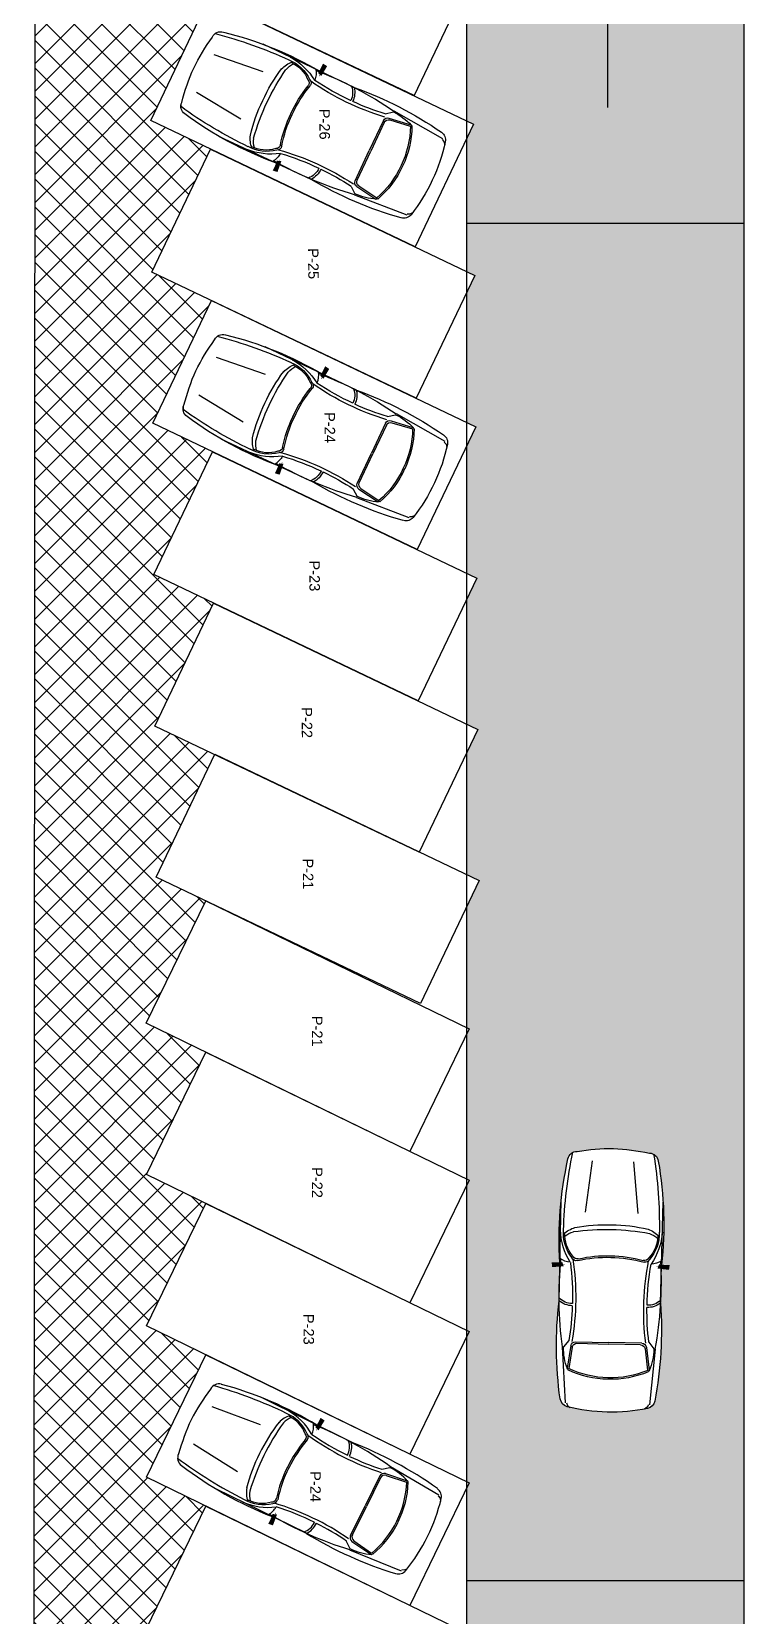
# Model space of a CAD drawing. Header units: inches. Extents: x -162 to 906, y 35 to 488.
# Drawn here: x 376.78 to 390.44, y 146.72 to 176.99 of the extents above; entities that cross this region are included whole.
import ezdxf

# ---------------------------------------------------------------- set-up
doc = ezdxf.new("R2010")
doc.units = ezdxf.units.IN
doc.header["$LTSCALE"] = 0.02
doc.header["$MEASUREMENT"] = 0
doc.set_wipeout_variables(frame=1)
for name, color, linetype, true_color in [('Car Parking block', 7, 'Continuous', 0xc29100), ('cars', 7, 'Continuous', 0xf7f7f7), ('green bed', 7, 'Continuous', 0x145200), ('main rooad', 250, 'Continuous', 0x333333), ('parking numbers', 7, 'Continuous', 0xa87e00), ('parking pavers', 7, 'Continuous', 0xadadad), ('ROADS', 7, 'Continuous', 0x595959)]:
    doc.layers.add(name, color=color, linetype=linetype, true_color=true_color)
doc.layers.add('Directions', color=7, linetype='Continuous')
doc.styles.get("Standard").update_dxf_attribs({"font": 'arial.ttf'})

# ---------------------------------------------------------------- blocks, each defined once
blk = doc.blocks.new('CAR34')
blk.add_wipeout([(33.9, 117.5), (34, 127.8), (32.7, 148.4), (29.4, 170.1), (29.1, 170.6), (26.7, 174.2), (25.1, 174.9), (0.3, 177.8), (-0.3, 177.7), (-26.3, 174.7), (-27.4, 173.8), (-29, 171.7), (-29.8, 168.1), (-30.7, 163.2), (-31.4, 158.7), (-32.1, 153.7), (-33.2, 143.5), (-33.8, 133.7), (-34, 126.9), (-34, 118.7), (-33.7, 112.3), (-33.1, 103.2), (-38.3, 102.7), (-37.9, 99.6), (-33.1, 100.3), (-33, 95.9), (-33, 91), (-33.2, 87.3), (-33.2, 83.8), (-33.2, 80.4), (-33, 77.4), (-33.5, 71.8), (-33.7, 67.4), (-34, 57.8), (-33.9, 47.6), (-33.7, 42.2), (-33.4, 36.2), (-32.4, 26.2), (-31.4, 18), (-30, 12), (-27.5, 9.7), (-23.2, 8.5), (-17.9, 7.6), (-11.4, 6.8), (-3.9, 6.3), (3.5, 6.2), (13.2, 6.9), (19.9, 7.9), (22.7, 8.4), (24.3, 8.8), (26.2, 9.2), (27.2, 9.5), (29.2, 10.9), (30.8, 14.1), (31.3, 17.7), (32, 22.7), (32.6, 27.8), (33.1, 32.7), (33.4, 36.8), (33.7, 41.5), (34, 49), (33.9, 54.2), (34, 57.8), (34, 61.3), (33.9, 63.5), (33.7, 68.1), (33.5, 71), (33, 77.8), (33.2, 88.7), (33.1, 100.3), (38, 99.8), (38.3, 102.7), (33.1, 102.9), (33.1, 105.4)])
for p, q in [((-17.1, 135.8), (-13.5, 169.3)), ((17.1, 135.8), (13.5, 169.3)), ((-33, 77.8), (-33.2, 143.5)), ((33, 77.8), (33.2, 143.5)), ((-26.1, 52.3), (-29.4, 48)), ((26.1, 52.3), (29.4, 48)), ((-30.2, 48), (-27.5, 11.7)), ((-24.6, 48.9), (-26.7, 34.2)), ((-23.7, 47.9), (-25.7, 34.1)), ((-21.6, 51.5), (0, 51.5)), ((-20.7, 50.5), (0, 50.5)), ((21.6, 51.5), (0, 51.5)), ((20.7, 50.5), (0, 50.5)), ((23.7, 47.9), (25.7, 34.1)), ((24.6, 48.9), (26.7, 34.2)), ((30.2, 48), (27.5, 11.7)), ((-26.7, 11.7), (-26, 10)), ((26.7, 11.7), (26, 10)), ((-26, 10), (-24.3, 8.7)), ((26, 10), (24.3, 8.7))]:
    blk.add_line(p, q)
at = {"const_width": 0.25}
for points in [[(-32.1, 102.7), (-38.3, 102.7), (-37.9, 99.8), (-30.7, 100.5), (-31.6, 103.1), (-37.5, 100.2), (-37, 102.4), (-36.1, 102.7), (-36.1, 102.4), (-35.2, 102), (-35.2, 102), (-36.1, 102), (-34.3, 101.6), (-29.8, 101.6)], [(32.1, 102.7), (38.3, 102.7), (37.9, 99.8), (30.7, 100.5), (31.6, 103.1), (37.5, 100.2), (37, 102.4), (36.1, 102.7), (36.1, 102.4), (35.2, 102), (35.2, 102), (36.1, 102), (34.3, 101.6), (29.8, 101.6)], [(-33.2, 87.3), (-33.2, 80.4)], [(33.2, 87.3), (33.2, 80.4)], [(-34, 57.8), (-33.9, 50.5)], [(34, 57.8), (33.9, 50.5)]]:
    blk.add_lwpolyline(points, dxfattribs=at)
for centre, radius, start, end in [((-23.5, 169.3), 6, 90, 170.6377), ((3.2, 37), 140.8, 91.3011, 100.924), ((-3.2, 37), 140.8, 79.076, 88.6989), ((23.5, 169.3), 6, 9.3623, 90), ((200.9, 123.9), 234.9, 168.6278, 185.1651), ((260, 121.4), 291.2, 169.4541, 179.5083), ((-260, 121.4), 291.2, 0.4917, 10.5459), ((-200.9, 123.9), 234.9, 354.8349, 11.3722), ((8.4, 126.1), 41.6, 182.8594, 213.5108), ((-6, 122.4), 25.2, 176.3967, 220.327), ((-18.3, 108.6), 18, 107.7492, 134.8815), ((0.8, -34.8), 159.9, 90.2917, 99.1865), ((-1.6, 20.1), 108, 89.1478, 101.8872), ((1.6, 20.1), 108, 78.1128, 90.8522), ((-0.8, -34.8), 159.9, 80.8135, 89.7083), ((18.3, 108.6), 18, 45.1185, 72.2508), ((6, 122.4), 25.2, 319.673, 3.6033), ((-8.4, 126.1), 41.6, 326.4892, 357.1406), ((-20.3, 108.4), 15.2, 107.0238, 130.553), ((-8.9, 121.6), 21.4, 178.6708, 222.4002), ((8.9, 121.6), 21.4, 317.5998, 1.3292), ((20.3, 108.4), 15.2, 49.447, 72.9762), ((212.7, 86.3), 245.8, 175.6499, 188.9842), ((-25.7, 116.1), 13, 235.5917, 267.419), ((-26.4, 103.1), 0.1, 8.4482, 39.7035), ((-205, 76.5), 180.7, 359.9659, 8.4482), ((-22.5, 107.2), 3, 202.3245, 284.5329), ((-192.2, 76.4), 170, 351.6343, 9.7521), ((-21.9, 108.3), 3, 201.6719, 283.9477), ((-1.1, 24.9), 82, 89.2051, 104.5329), ((-1.1, 24.9), 83, 89.2147, 103.9477), ((1.1, 24.9), 83, 76.0523, 90.7853), ((1.1, 24.9), 82, 75.4671, 90.7949), ((21.9, 108.3), 3, 256.0523, 338.3281), ((22.5, 107.2), 3, 255.4671, 337.6755), ((192.2, 76.4), 170, 170.2479, 188.3657), ((205, 76.5), 180.7, 171.5518, 180.0341), ((25.7, 116.1), 13, 272.581, 304.4083), ((26.4, 103.1), 0.1, 140.2965, 171.5518), ((-212.7, 86.3), 245.8, 351.0158, 4.3501), ((217.9, 54.7), 252, 174.7327, 189.257), ((-24.7, 87.9), 11.6, 224.575, 271.5147), ((593.3, 77.8), 626.3, 180, 180.305), ((-24.7, 87.9), 13, 230.7748, 271.7521), ((-189, 76.1), 164.7, 351.6866, 359.5535), ((-24.4, 76.4), 0.1, 271.5147, 359.9659), ((24.7, 87.9), 13, 268.2479, 309.2252), ((24.4, 76.4), 0.1, 180.0341, 268.4853), ((189, 76.1), 164.7, 180.4465, 188.3134), ((24.7, 87.9), 11.6, 268.4853, 315.425), ((-217.9, 54.7), 252, 350.743, 5.2673), ((-593.3, 77.8), 626.3, 359.695, 0), ((7.9, 48), 37.3, 180, 202.3996), ((-21.6, 48.5), 3, 90, 171.7426), ((-20.7, 47.5), 3, 90, 171.7426), ((20.7, 47.5), 3, 8.2574, 90), ((21.6, 48.5), 3, 8.2574, 90), ((-7.9, 48), 37.3, 337.6004, 0), ((-25.7, 34.1), 1, 171.7426, 246.1837), ((-0.6, 89.8), 62.2, 245.7401, 270.5177), ((-0.6, 89.7), 61.1, 245.7035, 270.5437), ((0.6, 89.7), 61.1, 269.4563, 294.2965), ((0.6, 89.8), 62.2, 269.4823, 294.2599), ((25.7, 34.1), 1, 293.8163, 8.2574), ((-24.8, 15), 6, 188.5002, 257.0393), ((24.8, 15), 6, 282.9607, 351.4998), ((0, 122.9), 116.7, 257.0393, 270), ((0, 122.9), 116.7, 270, 282.9607)]:
    blk.add_arc(centre, radius, start, end)
for points in [[(-38.2, 102.7), (-37.8, 99.8), (-31.7, 103), (-30.8, 100.6)], [(38.2, 102.7), (37.8, 99.8), (31.7, 103), (30.8, 100.6)]]:
    blk.add_solid(points)

msp = doc.modelspace()

# ---------------------------------------------------------------- hatches: boundary and pattern name
at = {"layer": 'green bed'}
h = msp.add_hatch(dxfattribs=at)
h.set_pattern_fill('GRASS', color=98, scale=2)
edge = h.paths.add_edge_path()
edge.add_arc((544.362, -96.651), 162.994, 95.58947, 114.23944)
edge.add_line((477.444, 51.973), (477.444, 51.141))
edge.add_line((477.444, 51.141), (468.491, 51.141))
edge.add_line((468.491, 51.141), (468.491, 46.641))
edge.add_line((468.491, 46.641), (568.073, 46.641))
edge.add_line((568.073, 46.641), (568.073, 246.421))
edge.add_line((568.073, 246.421), (368.293, 246.421))
edge.add_line((368.293, 246.421), (368.293, 230.221))
edge.add_line((368.293, 230.221), (372.793, 230.221))
edge.add_line((372.793, 230.221), (372.793, 237.813))
edge.add_line((372.793, 237.813), (559.732, 237.813))
edge.add_line((559.732, 237.813), (559.732, 81.851))
edge.add_line((559.732, 81.851), (551.533, 81.851))
edge.add_arc((525.608, 94.093), 28.67, 275.7613, 334.722, ccw=False)
at = {"layer": 'main rooad'}
h = msp.add_hatch(color=256, dxfattribs=at)
h.dxf.hatch_style = 1
h.paths.add_polyline_path([(390.393, 193.88), (385.093, 193.88), (385.093, 189.693), (385.099, 189.69), (385.093, 189.677), (385.093, 186.812), (385.148, 186.786), (385.093, 186.669), (385.093, 183.931), (385.169, 183.895), (385.093, 183.736), (385.093, 181.051), (385.189, 181.005), (385.093, 180.803), (385.093, 178.17), (385.209, 178.114), (385.093, 177.869), (385.093, 175.289), (385.23, 175.223), (385.093, 174.936), (385.093, 173.333), (390.393, 173.333)])
h = msp.add_hatch(color=256, dxfattribs=at)
h.dxf.hatch_style = 1
h.paths.add_polyline_path([(390.393, 173.333), (385.093, 173.333), (385.093, 172.408), (385.25, 172.333), (385.093, 172.003), (385.093, 169.527), (385.27, 169.442), (385.093, 169.07), (385.093, 166.646), (385.291, 166.552), (385.093, 166.137), (385.093, 163.765), (385.311, 163.661), (385.093, 163.203), (385.093, 160.888), (385.333, 160.774), (385.093, 160.27), (385.093, 157.965), (385.145, 157.939), (385.093, 157.831), (385.093, 155.075), (385.146, 155.049), (385.093, 154.939), (385.093, 152.184), (385.146, 152.158), (385.093, 152.048), (385.093, 149.294), (385.146, 149.267), (385.093, 149.157), (385.093, 147.403), (390.393, 147.403)])
h.paths.add_polyline_path([(388.702, 155.524), (388.748, 155.46, 0.112103)], flags=16)
h.paths.add_polyline_path([(388.822, 153.509), (388.837, 154.033, -0.129646), (388.622, 153.448, 0.139772)], flags=16)
h.paths.add_polyline_path([(388.847, 153.712), (388.822, 153.445, 0.009734)], flags=16)
h.paths.add_polyline_path([(388.975, 153.428), (388.933, 153.432), (388.934, 153.429)], flags=16)
h.paths.add_polyline_path([(386.891, 154.079), (386.88, 153.555, 0.136886), (387.073, 153.484, -0.438874), (387.077, 153.484, -0.129646)], flags=16)
h.paths.add_polyline_path([(387.901, 155.658), (388.671, 155.551, -0.043898), (388.78, 154.055, -0.194065), (388.593, 153.533, -0.374922), (388.488, 153.484, 0.06698), (387.852, 153.576, 0.06698), (387.213, 153.514, -0.374922), (387.111, 153.568, -0.194065), (386.948, 154.099, -0.043524), (387.125, 155.575), (387.116, 155.57), (387.041, 155.469), (387.032, 155.453), (386.92, 154.817), (386.869, 154.214), (386.863, 153.91), (386.88, 153.555), (386.878, 153.477), (386.879, 153.477, -0.072346), (387.033, 155.457, -0.367125), (387.21, 155.601, -0.042013)], flags=16)
h.paths.add_polyline_path([(387.867, 154.198, -0.055644), (388.566, 154.114, -0.102756), (388.751, 154.003, -0.193155), (388.576, 153.57, -0.375257), (388.472, 153.519, 0.064374), (387.853, 153.605, 0.064374), (387.231, 153.548, -0.375257), (387.129, 153.604, -0.193155), (386.975, 154.045, -0.102756), (387.165, 154.147, -0.055644)], flags=0)
h.paths.add_polyline_path([(386.866, 153.066), (386.864, 152.745, 0.180727), (387.115, 152.653, -0.034339), (387.049, 151.993), (386.948, 151.866, 0.095858), (387.017, 151.456), (387.091, 151.891, -0.372605), (387.18, 151.964), (387.814, 151.949), (388.448, 151.934, -0.372605), (388.533, 151.857), (388.586, 151.419, 0.095858), (388.675, 151.825), (388.58, 151.956, -0.034339), (388.545, 152.619, 0.182046), (388.802, 152.7, 0.009739), (388.813, 152.981), (388.811, 153.088), (388.814, 153.196, 0.005722), (388.81, 153.361), (388.818, 153.36), (388.815, 153.23), (388.814, 153.196, -0.007427), (388.813, 152.981), (388.813, 152.979), (388.811, 152.877), (388.808, 152.774), (388.801, 152.688, -0.063065), (388.691, 150.831, -0.308304), (388.553, 150.689, -0.056612), (387.782, 150.619, -0.058368), (386.993, 150.731), (386.987, 150.735, -0.258522), (386.885, 150.872), (386.885, 150.874, -0.063065), (386.862, 152.733, -0.009099), (386.864, 152.996), (386.864, 153.025), (386.864, 152.996, -0.002428), (386.866, 153.066), (386.877, 153.406), (386.73, 153.394), (386.723, 153.481), (386.892, 153.483, 0.014475)], flags=16)
h.paths.add_polyline_path([(387.813, 151.92), (388.422, 151.905, -0.372605), (388.507, 151.828), (388.556, 151.42, -0.108752), (387.798, 151.28, -0.108752), (387.047, 151.456), (387.116, 151.861, -0.372605), (387.205, 151.934)], flags=0)
h = msp.add_hatch(color=256, dxfattribs=at)
h.dxf.hatch_style = 1
h.paths.add_polyline_path([(390.393, 147.403), (385.093, 147.403), (385.093, 146.403), (385.147, 146.377), (385.093, 146.265), (385.093, 143.513), (385.147, 143.486), (385.093, 143.374), (385.093, 140.622), (385.147, 140.595), (385.093, 140.483), (385.093, 137.732), (385.148, 137.705), (385.093, 137.592), (385.093, 134.841), (385.148, 134.814), (385.093, 134.7), (385.093, 132.971), (390.393, 132.971)])
at = {"layer": 'parking pavers'}
h = msp.add_hatch(dxfattribs=at)
h.set_pattern_fill('ANSI37', color=250, scale=3)
h.paths.add_polyline_path([(380.109, 157.495), (378.972, 158.047), (380.108, 160.386), (379.159, 160.839), (380.277, 163.182), (379.137, 163.726), (380.257, 166.073), (379.117, 166.617), (380.237, 168.963), (379.097, 169.508), (380.216, 171.854), (379.076, 172.398), (380.196, 174.745), (379.056, 175.289), (380.176, 177.635), (379.036, 178.179), (380.155, 180.526), (379.015, 181.07), (380.135, 183.416), (378.995, 183.96), (380.115, 186.307), (378.974, 186.851), (380.094, 189.198), (378.925, 189.755), (380.045, 192.102), (378.905, 192.646), (380.025, 194.992), (378.885, 195.537), (380.004, 197.883), (378.864, 198.427), (379.984, 200.774), (378.844, 201.318), (379.964, 203.664), (385.093, 201.217), (385.093, 203.757, -0.39712), (384.393, 204.417), (384.393, 204.736, -0.108815), (376.854, 206.041), (376.807, 109.574, -0.109526), (384.39, 110.897, -0.414711), (385.093, 111.598), (385.093, 114.224), (384.157, 112.264), (379.103, 114.675), (380.223, 117.022), (379.095, 117.56), (380.215, 119.907), (379.075, 120.451), (380.194, 122.797), (379.054, 123.341), (380.174, 125.688), (379.034, 126.232), (380.154, 128.578), (379.013, 129.122), (380.133, 131.469), (378.975, 132.032), (380.111, 134.37), (378.975, 134.922), (380.111, 137.261), (378.974, 137.813), (380.11, 140.152), (378.974, 140.704), (380.11, 143.042), (378.974, 143.594), (380.11, 145.933), (378.974, 146.485), (380.11, 148.824), (378.973, 149.375), (380.109, 151.714), (378.973, 152.266), (380.109, 154.605), (378.973, 155.157)])

# ---------------------------------------------------------------- linework, layer by layer
at = {"layer": 'Car Parking block'}
for points in [[(385.23, 175.223), (384.11, 172.877), (379.056, 175.289), (380.176, 177.635)], [(385.25, 172.333), (384.13, 169.986), (379.076, 172.398), (380.196, 174.745)], [(385.27, 169.442), (384.151, 167.096), (379.097, 169.508), (380.216, 171.854)], [(385.291, 166.552), (384.171, 164.205), (379.117, 166.617), (380.237, 168.963)], [(385.311, 163.661), (384.191, 161.315), (379.137, 163.726), (380.257, 166.073)], [(385.333, 160.774), (384.213, 158.427), (379.159, 160.839), (380.279, 163.186)], [(378.972, 158.047), (380.108, 160.386), (385.145, 157.939), (384.009, 155.601)], [(378.973, 155.157), (380.109, 157.495), (385.146, 155.049), (384.01, 152.71)], [(378.973, 152.266), (380.109, 154.605), (385.146, 152.158), (384.01, 149.819)], [(378.974, 146.485), (380.11, 148.824), (385.147, 146.377), (384.011, 144.038)]]:
    msp.add_lwpolyline(points, close=True, dxfattribs=at)
at = {"layer": 'Directions'}
msp.add_line((387.793, 175.54), (387.792, 179.317), dxfattribs=at)
at = {"layer": 'main rooad'}
for p, q in [((385.093, 173.333), (390.393, 173.333)), ((385.093, 147.403), (390.393, 147.403))]:
    msp.add_line(p, q, dxfattribs=at)
at = {"layer": 'ROADS'}
for p, q in [((376.854, 206.14), (376.807, 109.474)), ((385.093, 203.757), (385.093, 111.598))]:
    msp.add_line(p, q, dxfattribs=at)
msp.add_lwpolyline([(390.393, 196.199), (390.393, 116.475)], dxfattribs=at)

# ---------------------------------------------------------------- texts
at = {"layer": 'parking numbers', "char_height": 0.2}
for s, insert, attachment_point, rotation in [('P-25', (382.263, 172.853), 1, 270.563), ('P-23', (382.286, 166.89), 1, 270.563), ('P-22', (382.14, 164.086), 1, 270.563), ('P-21', (382.162, 161.198), 1, 270.563), ('P-21', (382.14, 157.601), 9, 270.1658), ('P-22', (382.14, 154.71), 9, 270.1658), ('P-23', (381.975, 151.907), 9, 270.1658)]:
    msp.add_mtext_dynamic_manual_height_columns(s, width=0.77048, gutter_width=1, heights=[0], dxfattribs=dict(at, insert=insert, attachment_point=attachment_point, rotation=rotation))

# ---------------------------------------------------------------- next in the draw order: block references
at = {"layer": 'cars'}
for p, xscale, yscale, zscale, rotation in [((384.604, 174.074), -0.02937435539639897, 0.02937435539639897, 0.02937435539639897, 64.84763336675732), ((384.645, 168.292), -0.02937435539639897, 0.02937435539639897, 0.02937435539639897, 64.84763336675732), ((387.778, 150.437), -0.02937435539639896, 0.02937435539639897, 0.02937435539639897, 358.6477925730393), ((384.512, 148.163), 0.02937435539639899, 0.02937435539639899, 0.02937435539639899, 63.73377642472337)]:
    msp.add_blockref('CAR34', p, dxfattribs=dict(at, xscale=xscale, yscale=yscale, zscale=zscale, rotation=rotation))

# ---------------------------------------------------------------- next in the draw order: linework, layer by layer
at = {"layer": 'Car Parking block'}
for points in [[(385.209, 178.114), (384.09, 175.767), (379.036, 178.179), (380.155, 180.526)], [(378.973, 149.375), (380.109, 151.714), (385.146, 149.267), (384.01, 146.929)]]:
    msp.add_lwpolyline(points, close=True, dxfattribs=at)

# ---------------------------------------------------------------- next in the draw order: texts
at = {"layer": 'parking numbers', "char_height": 0.2}
for s, insert, attachment_point, rotation in [('P-26', (382.478, 175.518), 1, 270.563), ('P-24', (382.578, 169.724), 1, 270.563), ('P-24', (382.107, 148.902), 9, 270.1658)]:
    msp.add_mtext_dynamic_manual_height_columns(s, width=0.77048, gutter_width=1, heights=[0], dxfattribs=dict(at, insert=insert, attachment_point=attachment_point, rotation=rotation))

doc.saveas('drawing.dxf')
